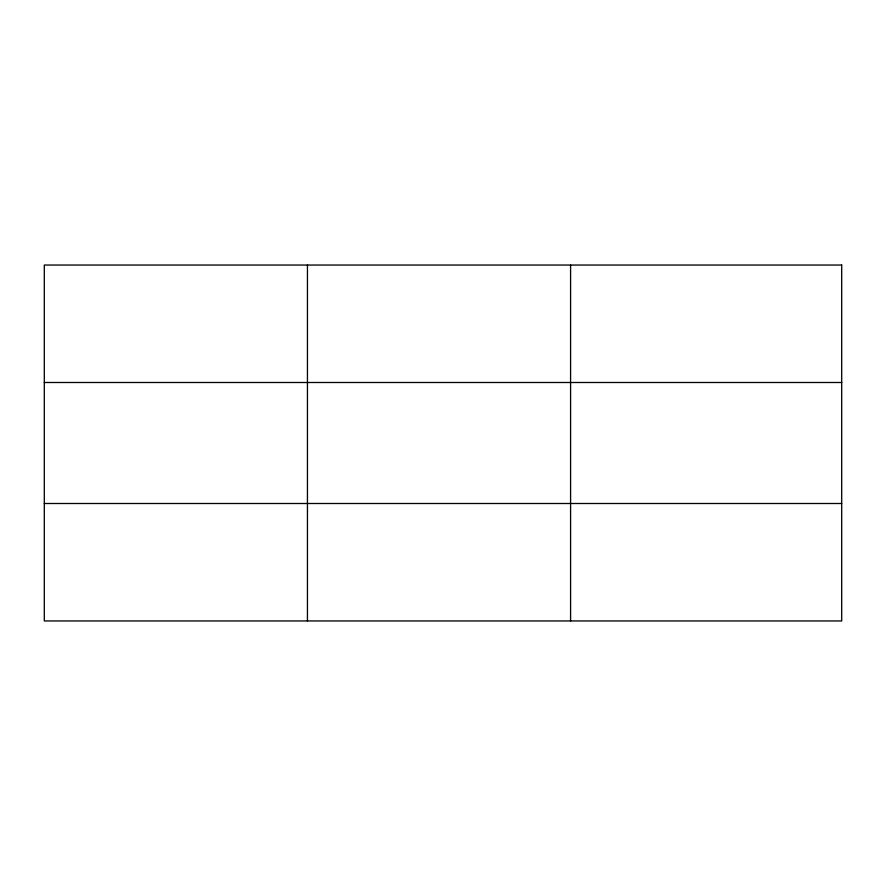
<?xml version="1.0" encoding="UTF-8"?>
<svg xmlns="http://www.w3.org/2000/svg" width="886" height="886" viewBox="0 0 886 886"><rect width="100%" height="100%" fill="white"/><g stroke="black" fill="none" stroke-linecap="round" stroke-linejoin="round"><path stroke-width="1.33" d="M307.442 265.047L307.442 620.953M570.584 265.047L570.584 620.953M44.3 382.497L841.7 382.497M44.3 503.503L841.7 503.503M841.7 265.047L841.7 620.953L44.3 620.953L44.3 265.047L841.7 265.047"/></g></svg>
